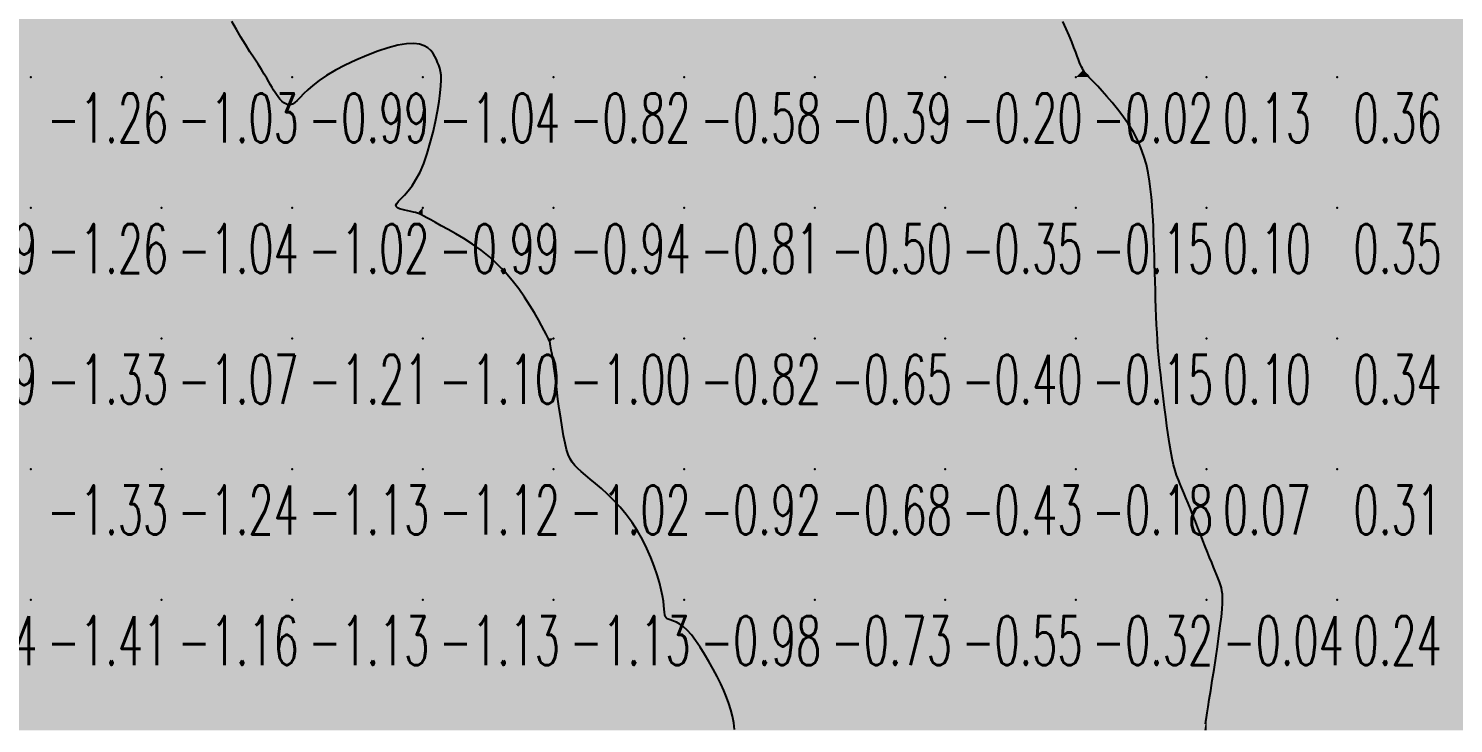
# Model space of a CAD drawing. Header units: millimetres. Extents: x 88261 to 90953, y 390274 to 392322.
# Drawn here: x 90490.1 to 90599.2, y 390907.8 to 390961 of the extents above; entities that cross this region are included whole.
import ezdxf
from ezdxf.enums import TextEntityAlignment as Align

# ---------------------------------------------------------------- set-up
doc = ezdxf.new("R2010")
doc.units = ezdxf.units.MM
doc.header["$LTSCALE"] = 25
for name, color, linetype in [('CN_03_00', 7, 'Continuous'), ('CN_04_00', 242, 'Continuous'), ('COTEAlt', 7, 'Continuous'), ('TN_COLORIAGE', 7, 'Continuous')]:
    doc.layers.add(name, color=color, linetype=linetype)
doc.styles.add('Simplex 1.0', font='Simplex.shx', dxfattribs={"width": 0.99, "height": 2.5})
doc.styles.get("Standard").update_dxf_attribs({"font": 'times.ttf'})

# ---------------------------------------------------------------- blocks, each defined once
blk = doc.blocks.new('COTE')
at = {"color": 0}
blk.add_point((0, 0), dxfattribs=at)
at = {"layer": 'COTEAlt'}
blk.add_attdef('ALT', text='', height=3.75, dxfattribs=at).set_placement((1.25, -1.25), align=Align.TOP_LEFT)

msp = doc.modelspace()

# ---------------------------------------------------------------- linework, layer by layer
at = {"layer": 'CN_03_00', "elevation": -1, "flags": 128}
msp.add_lwpolyline([(90544.12, 390907.31), (90544.05, 390907.83), (90543.95, 390908.33), (90543.83, 390908.81), (90543.68, 390909.29), (90543.5, 390909.78), (90543.3, 390910.28), (90543.06, 390910.8), (90542.78, 390911.36), (90542.48, 390911.93), (90542.16, 390912.51), (90541.82, 390913.08), (90541.48, 390913.62), (90541.14, 390914.11), (90540.81, 390914.55), (90540.49, 390914.91), (90540.19, 390915.18), (90539.92, 390915.38), (90539.67, 390915.52), (90539.45, 390915.61), (90539.26, 390915.68), (90539.1, 390915.73), (90538.97, 390915.78), (90538.88, 390915.85), (90538.81, 390915.95), (90538.77, 390916.09), (90538.75, 390916.28), (90538.73, 390916.51), (90538.71, 390916.79), (90538.67, 390917.13), (90538.61, 390917.54), (90538.51, 390918.01), (90538.38, 390918.55), (90538.19, 390919.15), (90537.97, 390919.8), (90537.71, 390920.47), (90537.4, 390921.16), (90537.06, 390921.84), (90536.68, 390922.52), (90536.27, 390923.16), (90535.83, 390923.77), (90535.36, 390924.33), (90534.88, 390924.84), (90534.4, 390925.32), (90533.93, 390925.75), (90533.48, 390926.14), (90533.07, 390926.48), (90532.7, 390926.78), (90532.38, 390927.05), (90532.11, 390927.28), (90531.89, 390927.52), (90531.69, 390927.76), (90531.53, 390928.03), (90531.39, 390928.36), (90531.26, 390928.75), (90531.15, 390929.22), (90531.03, 390929.79), (90530.92, 390930.44), (90530.81, 390931.14), (90530.7, 390931.87), (90530.6, 390932.6), (90530.51, 390933.32), (90530.43, 390933.98), (90530.35, 390934.58), (90530.28, 390935.08), (90530.22, 390935.5), (90530.17, 390935.85), (90530.13, 390936.13), (90530.09, 390936.35), (90530.06, 390936.53), (90530.03, 390936.67), (90530.01, 390936.78), (90529.99, 390936.87), (90529.97, 390936.97), (90529.93, 390937.07), (90529.88, 390937.2), (90529.81, 390937.36), (90529.7, 390937.58), (90529.55, 390937.86), (90529.35, 390938.22), (90529.1, 390938.67), (90528.8, 390939.19), (90528.45, 390939.77), (90528.05, 390940.39), (90527.6, 390941.03), (90527.1, 390941.68), (90526.56, 390942.31), (90525.98, 390942.91), (90525.36, 390943.48), (90524.71, 390943.99), (90524.05, 390944.46), (90523.4, 390944.88), (90522.78, 390945.26), (90522.2, 390945.59), (90521.67, 390945.87), (90521.22, 390946.11), (90520.86, 390946.31), (90520.57, 390946.47), (90520.34, 390946.59), (90520.16, 390946.69), (90520, 390946.77), (90519.85, 390946.82), (90519.7, 390946.87), (90519.53, 390946.91), (90519.33, 390946.95), (90519.1, 390947), (90518.88, 390947.05), (90518.66, 390947.1), (90518.46, 390947.17), (90518.31, 390947.25), (90518.22, 390947.34), (90518.2, 390947.45), (90518.26, 390947.58), (90518.4, 390947.75), (90518.6, 390947.95), (90518.84, 390948.21), (90519.12, 390948.53), (90519.43, 390948.92), (90519.73, 390949.4), (90520.04, 390949.97), (90520.32, 390950.64), (90520.58, 390951.4), (90520.82, 390952.2), (90521.04, 390953.03), (90521.22, 390953.85), (90521.38, 390954.64), (90521.5, 390955.38), (90521.59, 390956.03), (90521.64, 390956.57), (90521.66, 390957.01), (90521.65, 390957.38), (90521.61, 390957.68), (90521.56, 390957.93), (90521.48, 390958.15), (90521.39, 390958.37), (90521.29, 390958.58), (90521.17, 390958.81), (90521.04, 390959.04), (90520.86, 390959.27), (90520.64, 390959.48), (90520.36, 390959.65), (90520.01, 390959.76), (90519.56, 390959.82), (90519.01, 390959.79), (90518.35, 390959.68), (90517.61, 390959.48), (90516.8, 390959.22), (90515.97, 390958.9), (90515.13, 390958.55), (90514.32, 390958.17), (90513.56, 390957.77), (90512.88, 390957.37), (90512.31, 390956.98), (90511.84, 390956.61), (90511.45, 390956.27), (90511.13, 390955.96), (90510.86, 390955.69), (90510.64, 390955.46), (90510.45, 390955.29), (90510.27, 390955.18), (90510.1, 390955.13), (90509.93, 390955.13), (90509.77, 390955.19), (90509.61, 390955.28), (90509.46, 390955.41), (90509.31, 390955.56), (90509.18, 390955.73), (90509.06, 390955.9), (90508.94, 390956.07), (90508.83, 390956.25), (90508.72, 390956.44), (90508.6, 390956.65), (90508.47, 390956.89), (90508.31, 390957.16), (90508.12, 390957.47), (90507.9, 390957.82), (90507.64, 390958.23), (90507.34, 390958.69), (90507.02, 390959.19), (90506.68, 390959.73), (90506.33, 390960.29), (90505.98, 390960.88), (90505.64, 390961.49)], dxfattribs=at)
at = {"layer": 'CN_04_00', "flags": 128}
msp.add_lwpolyline([(90580.16, 390907.74), (90580.19, 390907.95), (90580.24, 390908.23), (90580.3, 390908.59), (90580.37, 390909.04), (90580.46, 390909.61), (90580.57, 390910.29), (90580.69, 390911.06), (90580.82, 390911.9), (90580.95, 390912.77), (90581.08, 390913.64), (90581.2, 390914.47), (90581.3, 390915.25), (90581.38, 390915.93), (90581.44, 390916.51), (90581.47, 390916.97), (90581.48, 390917.35), (90581.47, 390917.67), (90581.43, 390917.93), (90581.38, 390918.16), (90581.31, 390918.38), (90581.23, 390918.61), (90581.14, 390918.86), (90581.03, 390919.13), (90580.91, 390919.42), (90580.78, 390919.74), (90580.64, 390920.09), (90580.48, 390920.47), (90580.32, 390920.87), (90580.15, 390921.31), (90579.97, 390921.77), (90579.78, 390922.25), (90579.59, 390922.74), (90579.39, 390923.24), (90579.2, 390923.72), (90579.01, 390924.2), (90578.83, 390924.64), (90578.66, 390925.05), (90578.5, 390925.42), (90578.35, 390925.77), (90578.22, 390926.09), (90578.09, 390926.42), (90577.96, 390926.77), (90577.85, 390927.14), (90577.73, 390927.56), (90577.62, 390928.05), (90577.52, 390928.6), (90577.41, 390929.21), (90577.31, 390929.87), (90577.22, 390930.55), (90577.12, 390931.25), (90577.03, 390931.95), (90576.95, 390932.63), (90576.87, 390933.28), (90576.8, 390933.88), (90576.74, 390934.45), (90576.68, 390934.98), (90576.63, 390935.51), (90576.58, 390936.03), (90576.53, 390936.55), (90576.49, 390937.1), (90576.46, 390937.67), (90576.42, 390938.28), (90576.4, 390938.92), (90576.37, 390939.58), (90576.35, 390940.26), (90576.33, 390940.94), (90576.31, 390941.61), (90576.29, 390942.28), (90576.27, 390942.92), (90576.26, 390943.53), (90576.24, 390944.11), (90576.22, 390944.68), (90576.2, 390945.23), (90576.18, 390945.78), (90576.15, 390946.33), (90576.12, 390946.89), (90576.08, 390947.46), (90576.03, 390948.05), (90575.97, 390948.66), (90575.89, 390949.28), (90575.78, 390949.91), (90575.64, 390950.55), (90575.46, 390951.19), (90575.23, 390951.82), (90574.96, 390952.45), (90574.63, 390953.07), (90574.25, 390953.67), (90573.85, 390954.25), (90573.44, 390954.8), (90573.02, 390955.31), (90572.62, 390955.77), (90572.25, 390956.18), (90571.92, 390956.54), (90571.65, 390956.83), (90571.42, 390957.06), (90571.24, 390957.25), (90571.1, 390957.41), (90570.98, 390957.54), (90570.89, 390957.66), (90570.81, 390957.77), (90570.74, 390957.89), (90570.68, 390958.03), (90570.61, 390958.19), (90570.53, 390958.37), (90570.45, 390958.59), (90570.35, 390958.85), (90570.23, 390959.16), (90570.1, 390959.52), (90569.93, 390959.94), (90569.74, 390960.42), (90569.51, 390960.94), (90569.24, 390961.5)], dxfattribs=at)
at = {"layer": 'TN_COLORIAGE', "color": 101}
for points in [[(90480.25, 390967.24, -1.36), (90480.25, 390957.24, -1.36), (90490.25, 390967.24, -1.36)], [(90480.25, 390957.24, -1.36), (90490.25, 390957.24, -1.36), (90490.25, 390967.24, -1.36)], [(90490.25, 390967.24, -1.01), (90490.25, 390957.24, -1.01), (90500.25, 390967.24, -1.01)], [(90490.25, 390957.24, -1.01), (90500.25, 390957.24, -1.01), (90500.25, 390967.24, -1.01)], [(90500.25, 390957.24, -1), (90505.06, 390962.05, -1), (90500.25, 390967.24, -1), (90503.23, 390967.24, -1)], [(90505.06, 390962.05, -1.03), (90508.36, 390957.24, -1.03), (90500.25, 390957.24, -1.03)], [(90520.25, 390960.79, -1.04), (90511.7, 390957.24, -1.04), (90520.25, 390957.24, -1.04)], [(90521.37, 390958.36, -1.04), (90520.25, 390960.79, -1.04), (90520.25, 390957.24, -1.04)], [(90521.37, 390958.36, -1.04), (90521.97, 390957.24, -1.04), (90520.25, 390957.24, -1.04)], [(90480.25, 390957.24, -1.26), (90480.25, 390947.24, -1.26), (90490.25, 390957.24, -1.26)], [(90480.25, 390947.24, -1.26), (90490.25, 390947.24, -1.26), (90490.25, 390957.24, -1.26)], [(90490.25, 390957.24, -1.03), (90490.25, 390947.24, -1.03), (90500.25, 390957.24, -1.03)], [(90490.25, 390947.24, -1.03), (90500.25, 390947.24, -1.03), (90500.25, 390957.24, -1.03)], [(90500.25, 390947.24, -1), (90508.93, 390955.92, -1), (90500.25, 390957.24, -1), (90508.36, 390957.24, -1)], [(90520.25, 390957.24, -1), (90520.25, 390948.84, -1), (90510.25, 390947.24, -1), (90517.25, 390947.24, -1)], [(90520.25, 390957.24, -1), (90511.7, 390957.24, -1), (90510.25, 390947.24, -1), (90510.25, 390954.47, -1)], [(90521.97, 390957.24, -1.04), (90520.25, 390948.84, -1.04), (90520.25, 390957.24, -1.04)], [(90500.25, 390947.24, -1), (90508.93, 390955.92, -1), (90510.25, 390947.24, -1), (90510.25, 390954.47, -1)], [(90480.25, 390947.24, -1.26), (90480.25, 390937.24, -1.26), (90490.25, 390947.24, -1.26)], [(90480.25, 390937.24, -1.26), (90490.25, 390937.24, -1.26), (90490.25, 390947.24, -1.26)], [(90490.25, 390947.24, -1.04), (90490.25, 390937.24, -1.04), (90500.25, 390947.24, -1.04)], [(90490.25, 390937.24, -1.04), (90500.25, 390937.24, -1.04), (90500.25, 390947.24, -1.04)], [(90500.25, 390937.24, -1.02), (90510.25, 390937.24, -1.02), (90510.25, 390947.24, -1.02)], [(90500.25, 390947.24, -1.02), (90500.25, 390937.24, -1.02), (90510.25, 390947.24, -1.02)], [(90510.25, 390937.24, -1), (90519.92, 390946.91, -1), (90510.25, 390947.24, -1), (90517.25, 390947.24, -1)], [(90510.25, 390937.24, -1), (90519.92, 390946.91, -1), (90520.25, 390937.24, -1), (90520.25, 390946.59, -1)], [(90526.42, 390943.41, -1.1), (90520.25, 390946.59, -1.1), (90520.25, 390937.24, -1.1)], [(90526.42, 390943.41, -1.1), (90529.93, 390937.24, -1.1), (90520.25, 390937.24, -1.1)], [(90480.25, 390937.24, -1.33), (90480.25, 390927.24, -1.33), (90490.25, 390937.24, -1.33)], [(90480.25, 390927.24, -1.33), (90490.25, 390927.24, -1.33), (90490.25, 390937.24, -1.33)], [(90490.25, 390937.24, -1.07), (90490.25, 390927.24, -1.07), (90500.25, 390937.24, -1.07)], [(90490.25, 390927.24, -1.07), (90500.25, 390927.24, -1.07), (90500.25, 390937.24, -1.07)], [(90500.25, 390927.24, -1.21), (90510.25, 390927.24, -1.21), (90510.25, 390937.24, -1.21)], [(90500.25, 390937.24, -1.21), (90500.25, 390927.24, -1.21), (90510.25, 390937.24, -1.21)], [(90510.25, 390937.24, -1.1), (90510.25, 390927.24, -1.1), (90520.25, 390937.24, -1.1)], [(90510.25, 390927.24, -1.1), (90520.25, 390927.24, -1.1), (90520.25, 390937.24, -1.1)], [(90520.25, 390927.24, -1), (90529.97, 390936.96, -1), (90520.25, 390937.24, -1), (90529.93, 390937.24, -1)], [(90520.25, 390927.24, -1), (90529.97, 390936.96, -1), (90530.25, 390927.24, -1), (90530.25, 390935.6, -1)], [(90531.13, 390928.12, -1.02), (90530.25, 390935.6, -1.02), (90530.25, 390927.24, -1.02)], [(90531.13, 390928.12, -1.02), (90532.11, 390927.24, -1.02), (90530.25, 390927.24, -1.02)], [(90480.25, 390917.24, -1.33), (90490.25, 390917.24, -1.33), (90490.25, 390927.24, -1.33)], [(90480.25, 390927.24, -1.33), (90480.25, 390917.24, -1.33), (90490.25, 390927.24, -1.33)], [(90490.25, 390917.24, -1.24), (90500.25, 390917.24, -1.24), (90500.25, 390927.24, -1.24)], [(90490.25, 390927.24, -1.24), (90490.25, 390917.24, -1.24), (90500.25, 390927.24, -1.24)], [(90500.25, 390927.24, -1.13), (90500.25, 390917.24, -1.13), (90510.25, 390927.24, -1.13)], [(90500.25, 390917.24, -1.13), (90510.25, 390917.24, -1.13), (90510.25, 390927.24, -1.13)], [(90510.25, 390917.24, -1.12), (90520.25, 390917.24, -1.12), (90520.25, 390927.24, -1.12)], [(90510.25, 390927.24, -1.12), (90510.25, 390917.24, -1.12), (90520.25, 390927.24, -1.12)], [(90520.25, 390927.24, -1.02), (90520.25, 390917.24, -1.02), (90530.25, 390927.24, -1.02)], [(90520.25, 390917.24, -1.02), (90530.25, 390917.24, -1.02), (90530.25, 390927.24, -1.02)], [(90530.25, 390917.24, -1), (90536.63, 390923.62, -1), (90530.25, 390927.24, -1), (90532.11, 390927.24, -1)], [(90536.63, 390923.62, -1.13), (90538.99, 390917.24, -1.13), (90530.25, 390917.24, -1.13)], [(90480.25, 390907.24, -1.41), (90490.25, 390907.24, -1.41), (90490.25, 390917.24, -1.41)], [(90480.25, 390917.24, -1.41), (90480.25, 390907.24, -1.41), (90490.25, 390917.24, -1.41)], [(90490.25, 390917.24, -1.16), (90490.25, 390907.24, -1.16), (90500.25, 390917.24, -1.16)], [(90490.25, 390907.24, -1.16), (90500.25, 390907.24, -1.16), (90500.25, 390917.24, -1.16)], [(90500.25, 390907.24, -1.13), (90510.25, 390907.24, -1.13), (90510.25, 390917.24, -1.13)], [(90500.25, 390917.24, -1.13), (90500.25, 390907.24, -1.13), (90510.25, 390917.24, -1.13)], [(90510.25, 390907.24, -1.13), (90520.25, 390907.24, -1.13), (90520.25, 390917.24, -1.13)], [(90510.25, 390917.24, -1.13), (90510.25, 390907.24, -1.13), (90520.25, 390917.24, -1.13)], [(90520.25, 390907.24, -1.13), (90530.25, 390907.24, -1.13), (90530.25, 390917.24, -1.13)], [(90520.25, 390917.24, -1.13), (90520.25, 390907.24, -1.13), (90530.25, 390917.24, -1.13)], [(90530.25, 390917.24, -1), (90538.99, 390917.24, -1), (90530.25, 390907.24, -1), (90538.5, 390915.49, -1)], [(90540.25, 390907.24, -1), (90540.25, 390915.89, -1), (90530.25, 390907.24, -1), (90538.5, 390915.49, -1)], [(90543.43, 390910.42, -1.12), (90540.25, 390915.89, -1.12), (90540.25, 390907.24, -1.12)], [(90543.43, 390910.42, -1.12), (90544.37, 390907.24, -1.12), (90540.25, 390907.24, -1.12)]]:
    msp.add_solid(points, dxfattribs=at)
at = {"layer": 'TN_COLORIAGE', "color": 91}
for points in [[(90508.36, 390957.24, -0.97), (90505.06, 390962.05, -0.97), (90510.25, 390957.24, -0.97), (90510.25, 390967.24, -0.97)], [(90510.25, 390967.24, -0.93), (90510.25, 390957.24, -0.93), (90520.25, 390967.24, -0.93)], [(90511.7, 390957.24, -0.93), (90520.25, 390960.79, -0.93), (90510.25, 390957.24, -0.93), (90520.25, 390967.24, -0.93)], [(90520.25, 390960.79, -0.7), (90521.37, 390958.36, -0.7), (90520.25, 390967.24, -0.7), (90530.25, 390967.24, -0.7)], [(90521.97, 390957.24, -0.7), (90521.37, 390958.36, -0.7), (90530.25, 390957.24, -0.7), (90530.25, 390967.24, -0.7)], [(90530.25, 390967.24, -0.47), (90530.25, 390957.24, -0.47), (90540.25, 390967.24, -0.47)], [(90530.25, 390957.24, -0.47), (90540.25, 390957.24, -0.47), (90540.25, 390967.24, -0.47)], [(90540.25, 390967.24, -0.23), (90540.25, 390957.24, -0.23), (90550.25, 390967.24, -0.23)], [(90540.25, 390957.24, -0.23), (90550.25, 390957.24, -0.23), (90550.25, 390967.24, -0.23)], [(90550.25, 390957.24, 0), (90560.25, 390957.24, 0), (90560.25, 390967.24, 0)], [(90550.25, 390967.24, 0), (90550.25, 390957.24, 0), (90560.25, 390967.24, 0)], [(90560.25, 390957.24), (90567.89, 390964.88), (90560.25, 390967.24), (90560.5, 390967.24)], [(90560.25, 390957.24), (90567.89, 390964.88), (90570.25, 390957.24), (90570.25, 390959.26)], [(90570.72, 390957.71, -0.02), (90570.25, 390959.26, -0.02), (90570.25, 390957.24, -0.02)], [(90508.36, 390957.24, -0.99), (90508.93, 390955.92, -0.99), (90510.25, 390957.24, -0.99)], [(90510.25, 390954.47, -0.99), (90508.93, 390955.92, -0.99), (90510.25, 390957.24, -0.99)], [(90510.25, 390954.47, -0.99), (90511.7, 390957.24, -0.99), (90510.25, 390957.24, -0.99)], [(90520.25, 390947.24, -0.82), (90530.25, 390947.24, -0.82), (90530.25, 390957.24, -0.82)], [(90520.25, 390948.84, -0.82), (90521.97, 390957.24, -0.82), (90520.25, 390947.24, -0.82), (90530.25, 390957.24, -0.82)], [(90530.25, 390947.24, -0.58), (90540.25, 390947.24, -0.58), (90540.25, 390957.24, -0.58)], [(90530.25, 390957.24, -0.58), (90530.25, 390947.24, -0.58), (90540.25, 390957.24, -0.58)], [(90540.25, 390947.24, -0.39), (90550.25, 390947.24, -0.39), (90550.25, 390957.24, -0.39)], [(90540.25, 390957.24, -0.39), (90540.25, 390947.24, -0.39), (90550.25, 390957.24, -0.39)], [(90550.25, 390957.24, -0.2), (90550.25, 390947.24, -0.2), (90560.25, 390957.24, -0.2)], [(90550.25, 390947.24, -0.2), (90560.25, 390947.24, -0.2), (90560.25, 390957.24, -0.2)], [(90560.25, 390947.24, -0.02), (90570.25, 390947.24, -0.02), (90570.25, 390957.24, -0.02)], [(90560.25, 390957.24, -0.02), (90560.25, 390947.24, -0.02), (90570.25, 390957.24, -0.02)], [(90570.72, 390957.71, -0.02), (90571.31, 390957.24, -0.02), (90570.25, 390957.24, -0.02)], [(90570.25, 390947.24), (90575.57, 390952.56), (90570.25, 390957.24), (90571.31, 390957.24)], [(90575.57, 390952.56, -0.15), (90576.16, 390947.24, -0.15), (90570.25, 390947.24, -0.15)], [(90517.25, 390947.24, -0.99), (90520.25, 390948.84, -0.99), (90520.25, 390947.24, -0.99)], [(90517.25, 390947.24, -0.99), (90519.92, 390946.91, -0.99), (90520.25, 390947.24, -0.99)], [(90520.25, 390946.59, -0.99), (90519.92, 390946.91, -0.99), (90520.25, 390947.24, -0.99)], [(90520.25, 390946.59, -0.94), (90526.42, 390943.41, -0.94), (90520.25, 390947.24, -0.94), (90530.25, 390947.24, -0.94)], [(90529.93, 390937.24, -0.94), (90526.42, 390943.41, -0.94), (90530.25, 390937.24, -0.94), (90530.25, 390947.24, -0.94)], [(90530.25, 390947.24, -0.81), (90530.25, 390937.24, -0.81), (90540.25, 390947.24, -0.81)], [(90530.25, 390937.24, -0.81), (90540.25, 390937.24, -0.81), (90540.25, 390947.24, -0.81)], [(90540.25, 390947.24, -0.5), (90540.25, 390937.24, -0.5), (90550.25, 390947.24, -0.5)], [(90540.25, 390937.24, -0.5), (90550.25, 390937.24, -0.5), (90550.25, 390947.24, -0.5)], [(90550.25, 390937.24, -0.35), (90560.25, 390937.24, -0.35), (90560.25, 390947.24, -0.35)], [(90550.25, 390947.24, -0.35), (90550.25, 390937.24, -0.35), (90560.25, 390947.24, -0.35)], [(90560.25, 390937.24, -0.15), (90570.25, 390937.24, -0.15), (90570.25, 390947.24, -0.15)], [(90560.25, 390947.24, -0.15), (90560.25, 390937.24, -0.15), (90570.25, 390947.24, -0.15)], [(90570.25, 390937.24), (90576.26, 390943.25), (90570.25, 390947.24), (90576.16, 390947.24)], [(90576.26, 390943.25, -0.15), (90576.42, 390937.24, -0.15), (90570.25, 390937.24, -0.15)], [(90529.93, 390937.24, -1), (90529.97, 390936.96, -1), (90530.25, 390937.24, -1)], [(90530.25, 390935.6, -1), (90529.97, 390936.96, -1), (90530.25, 390937.24, -1)], [(90530.25, 390935.6, -0.82), (90531.13, 390928.12, -0.82), (90530.25, 390937.24, -0.82), (90540.25, 390937.24, -0.82)], [(90532.11, 390927.24, -0.82), (90531.13, 390928.12, -0.82), (90540.25, 390927.24, -0.82), (90540.25, 390937.24, -0.82)], [(90540.25, 390937.24, -0.65), (90540.25, 390927.24, -0.65), (90550.25, 390937.24, -0.65)], [(90540.25, 390927.24, -0.65), (90550.25, 390927.24, -0.65), (90550.25, 390937.24, -0.65)], [(90550.25, 390937.24, -0.4), (90550.25, 390927.24, -0.4), (90560.25, 390937.24, -0.4)], [(90550.25, 390927.24, -0.4), (90560.25, 390927.24, -0.4), (90560.25, 390937.24, -0.4)], [(90560.25, 390937.24, -0.15), (90560.25, 390927.24, -0.15), (90570.25, 390937.24, -0.15)], [(90560.25, 390927.24, -0.15), (90570.25, 390927.24, -0.15), (90570.25, 390937.24, -0.15)], [(90570.25, 390927.24), (90576.81, 390933.8), (90570.25, 390937.24), (90576.42, 390937.24)], [(90576.81, 390933.8, -0.18), (90577.6, 390927.24, -0.18), (90570.25, 390927.24, -0.18)], [(90532.11, 390927.24, -0.92), (90536.63, 390923.62, -0.92), (90540.25, 390927.24, -0.92)], [(90538.99, 390917.24, -0.92), (90536.63, 390923.62, -0.92), (90540.25, 390917.24, -0.92), (90540.25, 390927.24, -0.92)], [(90540.25, 390917.24, -0.68), (90550.25, 390917.24, -0.68), (90550.25, 390927.24, -0.68)], [(90540.25, 390927.24, -0.68), (90540.25, 390917.24, -0.68), (90550.25, 390927.24, -0.68)], [(90550.25, 390917.24, -0.43), (90560.25, 390917.24, -0.43), (90560.25, 390927.24, -0.43)], [(90550.25, 390927.24, -0.43), (90550.25, 390917.24, -0.43), (90560.25, 390927.24, -0.43)], [(90560.25, 390917.24, -0.18), (90570.25, 390917.24, -0.18), (90570.25, 390927.24, -0.18)], [(90560.25, 390927.24, -0.18), (90560.25, 390917.24, -0.18), (90570.25, 390927.24, -0.18)], [(90570.25, 390917.24), (90578.53, 390925.52), (90570.25, 390927.24), (90577.6, 390927.24)], [(90570.25, 390917.24), (90578.53, 390925.52), (90580.25, 390917.24), (90580.25, 390920.99)], [(90581.37, 390918.36, -0.04), (90580.25, 390920.99, -0.04), (90580.25, 390917.24, -0.04)], [(90581.37, 390918.36, -0.04), (90581.67, 390917.24, -0.04), (90580.25, 390917.24, -0.04)], [(90538.5, 390915.49, -0.98), (90540.25, 390915.89, -0.98), (90540.25, 390917.24, -0.98)], [(90538.5, 390915.49, -0.98), (90538.99, 390917.24, -0.98), (90540.25, 390917.24, -0.98)], [(90540.25, 390915.89, -0.73), (90543.43, 390910.42, -0.73), (90540.25, 390917.24, -0.73), (90550.25, 390917.24, -0.73)], [(90544.37, 390907.24, -0.73), (90543.43, 390910.42, -0.73), (90550.25, 390907.24, -0.73), (90550.25, 390917.24, -0.73)], [(90550.25, 390917.24, -0.55), (90550.25, 390907.24, -0.55), (90560.25, 390917.24, -0.55)], [(90550.25, 390907.24, -0.55), (90560.25, 390907.24, -0.55), (90560.25, 390917.24, -0.55)], [(90560.25, 390907.24, -0.32), (90570.25, 390907.24, -0.32), (90570.25, 390917.24, -0.32)], [(90560.25, 390917.24, -0.32), (90560.25, 390907.24, -0.32), (90570.25, 390917.24, -0.32)], [(90570.25, 390907.24), (90580.08, 390907.24), (90580.25, 390917.24), (90580.25, 390908.29)], [(90570.25, 390917.24, -0.04), (90570.25, 390907.24, -0.04), (90580.25, 390917.24, -0.04)], [(90581.67, 390917.24, -0.04), (90580.25, 390908.29, -0.04), (90580.25, 390917.24, -0.04)]]:
    msp.add_solid(points, dxfattribs=at)
at = {"layer": 'TN_COLORIAGE', "color": 81}
for points in [[(90570.25, 390959.26, 0.06), (90567.89, 390964.88, 0.06), (90570.25, 390967.24, 0.06)], [(90570.25, 390959.26, 0.31), (90570.72, 390957.71, 0.31), (90570.25, 390967.24, 0.31), (90580.25, 390967.24, 0.31)], [(90571.31, 390957.24, 0.31), (90570.72, 390957.71, 0.31), (90580.25, 390957.24, 0.31), (90580.25, 390967.24, 0.31)], [(90580.25, 390967.24, 0.46), (90580.25, 390957.24, 0.46), (90590.25, 390967.24, 0.46)], [(90580.25, 390957.24, 0.46), (90590.25, 390957.24, 0.46), (90590.25, 390967.24, 0.46)], [(90590.25, 390957.24, 0.61), (90600.25, 390957.24, 0.61), (90600.25, 390967.24, 0.61)], [(90590.25, 390967.24, 0.61), (90590.25, 390957.24, 0.61), (90600.25, 390967.24, 0.61)], [(90571.31, 390957.24, 0.13), (90575.57, 390952.56, 0.13), (90580.25, 390957.24, 0.13)], [(90576.16, 390947.24, 0.13), (90575.57, 390952.56, 0.13), (90580.25, 390947.24, 0.13), (90580.25, 390957.24, 0.13)], [(90580.25, 390947.24, 0.36), (90590.25, 390947.24, 0.36), (90590.25, 390957.24, 0.36)], [(90580.25, 390957.24, 0.36), (90580.25, 390947.24, 0.36), (90590.25, 390957.24, 0.36)], [(90590.25, 390947.24, 0.61), (90600.25, 390947.24, 0.61), (90600.25, 390957.24, 0.61)], [(90590.25, 390957.24, 0.61), (90590.25, 390947.24, 0.61), (90600.25, 390957.24, 0.61)], [(90576.16, 390947.24, 0.1), (90576.26, 390943.25, 0.1), (90580.25, 390947.24, 0.1)], [(90576.42, 390937.24, 0.1), (90576.26, 390943.25, 0.1), (90580.25, 390937.24, 0.1), (90580.25, 390947.24, 0.1)], [(90580.25, 390937.24, 0.35), (90590.25, 390937.24, 0.35), (90590.25, 390947.24, 0.35)], [(90580.25, 390947.24, 0.35), (90580.25, 390937.24, 0.35), (90590.25, 390947.24, 0.35)], [(90590.25, 390937.24, 0.6), (90600.25, 390937.24, 0.6), (90600.25, 390947.24, 0.6)], [(90590.25, 390947.24, 0.6), (90590.25, 390937.24, 0.6), (90600.25, 390947.24, 0.6)], [(90576.42, 390937.24, 0.1), (90576.81, 390933.8, 0.1), (90580.25, 390937.24, 0.1)], [(90577.6, 390927.24, 0.1), (90576.81, 390933.8, 0.1), (90580.25, 390927.24, 0.1), (90580.25, 390937.24, 0.1)], [(90580.25, 390937.24, 0.34), (90580.25, 390927.24, 0.34), (90590.25, 390937.24, 0.34)], [(90580.25, 390927.24, 0.34), (90590.25, 390927.24, 0.34), (90590.25, 390937.24, 0.34)], [(90590.25, 390937.24, 0.59), (90590.25, 390927.24, 0.59), (90600.25, 390937.24, 0.59)], [(90590.25, 390927.24, 0.59), (90600.25, 390927.24, 0.59), (90600.25, 390937.24, 0.59)], [(90577.6, 390927.24, 0.07), (90578.53, 390925.52, 0.07), (90580.25, 390927.24, 0.07)], [(90580.25, 390920.99, 0.07), (90578.53, 390925.52, 0.07), (90580.25, 390927.24, 0.07)], [(90580.25, 390920.99, 0.31), (90581.37, 390918.36, 0.31), (90580.25, 390927.24, 0.31), (90590.25, 390927.24, 0.31)], [(90581.67, 390917.24, 0.31), (90581.37, 390918.36, 0.31), (90590.25, 390917.24, 0.31), (90590.25, 390927.24, 0.31)], [(90590.25, 390927.24, 0.56), (90590.25, 390917.24, 0.56), (90600.25, 390927.24, 0.56)], [(90590.25, 390917.24, 0.56), (90600.25, 390917.24, 0.56), (90600.25, 390927.24, 0.56)], [(90580.25, 390907.24, 0.24), (90590.25, 390907.24, 0.24), (90590.25, 390917.24, 0.24)], [(90580.25, 390908.29, 0.24), (90581.67, 390917.24, 0.24), (90580.25, 390907.24, 0.24), (90590.25, 390917.24, 0.24)], [(90590.25, 390917.24, 0.51), (90590.25, 390907.24, 0.51), (90600.25, 390917.24, 0.51)], [(90590.25, 390907.24, 0.51), (90600.25, 390907.24, 0.51), (90600.25, 390917.24, 0.51)], [(90580.25, 390908.29, 0), (90580.08, 390907.24, 0), (90580.25, 390907.24, 0)]]:
    msp.add_solid(points, dxfattribs=at)

# ---------------------------------------------------------------- block references
at = {"layer": 'COTEAlt'}
ref = msp.add_blockref('COTE', (90490.25, 390957.24), dxfattribs=at)
ref.add_attrib('ALT', '-1.26', dxfattribs={"height": 3.75, "style": 'Simplex 1.0', "width": 0.6}).set_placement((90491.5, 390955.99), align=Align.TOP_LEFT)
ref = msp.add_blockref('COTE', (90500.25, 390957.24), dxfattribs=at)
ref.add_attrib('ALT', '-1.03', dxfattribs={"height": 3.75, "style": 'Simplex 1.0', "width": 0.6}).set_placement((90501.5, 390955.99), align=Align.TOP_LEFT)
ref = msp.add_blockref('COTE', (90510.25, 390957.24), dxfattribs=at)
ref.add_attrib('ALT', '-0.99', dxfattribs={"height": 3.75, "style": 'Simplex 1.0', "width": 0.6}).set_placement((90511.5, 390955.99), align=Align.TOP_LEFT)
ref = msp.add_blockref('COTE', (90520.25, 390957.24), dxfattribs=at)
ref.add_attrib('ALT', '-1.04', dxfattribs={"height": 3.75, "style": 'Simplex 1.0', "width": 0.6}).set_placement((90521.5, 390955.99), align=Align.TOP_LEFT)
ref = msp.add_blockref('COTE', (90530.25, 390957.24), dxfattribs=at)
ref.add_attrib('ALT', '-0.82', dxfattribs={"height": 3.75, "style": 'Simplex 1.0', "width": 0.6}).set_placement((90531.5, 390955.99), align=Align.TOP_LEFT)
ref = msp.add_blockref('COTE', (90540.25, 390957.24), dxfattribs=at)
ref.add_attrib('ALT', '-0.58', dxfattribs={"height": 3.75, "style": 'Simplex 1.0', "width": 0.6}).set_placement((90541.5, 390955.99), align=Align.TOP_LEFT)
ref = msp.add_blockref('COTE', (90550.25, 390957.24), dxfattribs=at)
ref.add_attrib('ALT', '-0.39', dxfattribs={"height": 3.75, "style": 'Simplex 1.0', "width": 0.6}).set_placement((90551.5, 390955.99), align=Align.TOP_LEFT)
ref = msp.add_blockref('COTE', (90560.25, 390957.24), dxfattribs=at)
ref.add_attrib('ALT', '-0.20', dxfattribs={"height": 3.75, "style": 'Simplex 1.0', "width": 0.6}).set_placement((90561.5, 390955.99), align=Align.TOP_LEFT)
ref = msp.add_blockref('COTE', (90570.25, 390957.24), dxfattribs=at)
ref.add_attrib('ALT', '-0.02', dxfattribs={"height": 3.75, "style": 'Simplex 1.0', "width": 0.6}).set_placement((90571.5, 390955.99), align=Align.TOP_LEFT)
ref = msp.add_blockref('COTE', (90580.25, 390957.24), dxfattribs=at)
ref.add_attrib('ALT', '0.13', dxfattribs={"height": 3.75, "style": 'Simplex 1.0', "width": 0.6}).set_placement((90581.5, 390955.99), align=Align.TOP_LEFT)
ref = msp.add_blockref('COTE', (90590.25, 390957.24), dxfattribs=at)
ref.add_attrib('ALT', '0.36', dxfattribs={"height": 3.75, "style": 'Simplex 1.0', "width": 0.6}).set_placement((90591.5, 390955.99), align=Align.TOP_LEFT)
ref = msp.add_blockref('COTE', (90480.25, 390947.24), dxfattribs=at)
ref.add_attrib('ALT', '-1.49', dxfattribs={"height": 3.75, "style": 'Simplex 1.0', "width": 0.6}).set_placement((90481.5, 390945.99), align=Align.TOP_LEFT)
ref = msp.add_blockref('COTE', (90490.25, 390947.24), dxfattribs=at)
ref.add_attrib('ALT', '-1.26', dxfattribs={"height": 3.75, "style": 'Simplex 1.0', "width": 0.6}).set_placement((90491.5, 390945.99), align=Align.TOP_LEFT)
ref = msp.add_blockref('COTE', (90500.25, 390947.24), dxfattribs=at)
ref.add_attrib('ALT', '-1.04', dxfattribs={"height": 3.75, "style": 'Simplex 1.0', "width": 0.6}).set_placement((90501.5, 390945.99), align=Align.TOP_LEFT)
ref = msp.add_blockref('COTE', (90510.25, 390947.24), dxfattribs=at)
ref.add_attrib('ALT', '-1.02', dxfattribs={"height": 3.75, "style": 'Simplex 1.0', "width": 0.6}).set_placement((90511.5, 390945.99), align=Align.TOP_LEFT)
ref = msp.add_blockref('COTE', (90520.25, 390947.24), dxfattribs=at)
ref.add_attrib('ALT', '-0.99', dxfattribs={"height": 3.75, "style": 'Simplex 1.0', "width": 0.6}).set_placement((90521.5, 390945.99), align=Align.TOP_LEFT)
ref = msp.add_blockref('COTE', (90530.25, 390947.24), dxfattribs=at)
ref.add_attrib('ALT', '-0.94', dxfattribs={"height": 3.75, "style": 'Simplex 1.0', "width": 0.6}).set_placement((90531.5, 390945.99), align=Align.TOP_LEFT)
ref = msp.add_blockref('COTE', (90540.25, 390947.24), dxfattribs=at)
ref.add_attrib('ALT', '-0.81', dxfattribs={"height": 3.75, "style": 'Simplex 1.0', "width": 0.6}).set_placement((90541.5, 390945.99), align=Align.TOP_LEFT)
ref = msp.add_blockref('COTE', (90550.25, 390947.24), dxfattribs=at)
ref.add_attrib('ALT', '-0.50', dxfattribs={"height": 3.75, "style": 'Simplex 1.0', "width": 0.6}).set_placement((90551.5, 390945.99), align=Align.TOP_LEFT)
ref = msp.add_blockref('COTE', (90560.25, 390947.24), dxfattribs=at)
ref.add_attrib('ALT', '-0.35', dxfattribs={"height": 3.75, "style": 'Simplex 1.0', "width": 0.6}).set_placement((90561.5, 390945.99), align=Align.TOP_LEFT)
ref = msp.add_blockref('COTE', (90570.25, 390947.24), dxfattribs=at)
ref.add_attrib('ALT', '-0.15', dxfattribs={"height": 3.75, "style": 'Simplex 1.0', "width": 0.6}).set_placement((90571.5, 390945.99), align=Align.TOP_LEFT)
ref = msp.add_blockref('COTE', (90580.25, 390947.24), dxfattribs=at)
ref.add_attrib('ALT', '0.10', dxfattribs={"height": 3.75, "style": 'Simplex 1.0', "width": 0.6}).set_placement((90581.5, 390945.99), align=Align.TOP_LEFT)
ref = msp.add_blockref('COTE', (90590.25, 390947.24), dxfattribs=at)
ref.add_attrib('ALT', '0.35', dxfattribs={"height": 3.75, "style": 'Simplex 1.0', "width": 0.6}).set_placement((90591.5, 390945.99), align=Align.TOP_LEFT)
ref = msp.add_blockref('COTE', (90480.25, 390937.24), dxfattribs=at)
ref.add_attrib('ALT', '-1.49', dxfattribs={"height": 3.75, "style": 'Simplex 1.0', "width": 0.6}).set_placement((90481.5, 390935.99), align=Align.TOP_LEFT)
ref = msp.add_blockref('COTE', (90490.25, 390937.24), dxfattribs=at)
ref.add_attrib('ALT', '-1.33', dxfattribs={"height": 3.75, "style": 'Simplex 1.0', "width": 0.6}).set_placement((90491.5, 390935.99), align=Align.TOP_LEFT)
ref = msp.add_blockref('COTE', (90500.25, 390937.24), dxfattribs=at)
ref.add_attrib('ALT', '-1.07', dxfattribs={"height": 3.75, "style": 'Simplex 1.0', "width": 0.6}).set_placement((90501.5, 390935.99), align=Align.TOP_LEFT)
ref = msp.add_blockref('COTE', (90510.25, 390937.24), dxfattribs=at)
ref.add_attrib('ALT', '-1.21', dxfattribs={"height": 3.75, "style": 'Simplex 1.0', "width": 0.6}).set_placement((90511.5, 390935.99), align=Align.TOP_LEFT)
ref = msp.add_blockref('COTE', (90520.25, 390937.24), dxfattribs=at)
ref.add_attrib('ALT', '-1.10', dxfattribs={"height": 3.75, "style": 'Simplex 1.0', "width": 0.6}).set_placement((90521.5, 390935.99), align=Align.TOP_LEFT)
ref = msp.add_blockref('COTE', (90530.25, 390937.24), dxfattribs=at)
ref.add_attrib('ALT', '-1.00', dxfattribs={"height": 3.75, "style": 'Simplex 1.0', "width": 0.6}).set_placement((90531.5, 390935.99), align=Align.TOP_LEFT)
ref = msp.add_blockref('COTE', (90540.25, 390937.24), dxfattribs=at)
ref.add_attrib('ALT', '-0.82', dxfattribs={"height": 3.75, "style": 'Simplex 1.0', "width": 0.6}).set_placement((90541.5, 390935.99), align=Align.TOP_LEFT)
ref = msp.add_blockref('COTE', (90550.25, 390937.24), dxfattribs=at)
ref.add_attrib('ALT', '-0.65', dxfattribs={"height": 3.75, "style": 'Simplex 1.0', "width": 0.6}).set_placement((90551.5, 390935.99), align=Align.TOP_LEFT)
ref = msp.add_blockref('COTE', (90560.25, 390937.24), dxfattribs=at)
ref.add_attrib('ALT', '-0.40', dxfattribs={"height": 3.75, "style": 'Simplex 1.0', "width": 0.6}).set_placement((90561.5, 390935.99), align=Align.TOP_LEFT)
ref = msp.add_blockref('COTE', (90570.25, 390937.24), dxfattribs=at)
ref.add_attrib('ALT', '-0.15', dxfattribs={"height": 3.75, "style": 'Simplex 1.0', "width": 0.6}).set_placement((90571.5, 390935.99), align=Align.TOP_LEFT)
ref = msp.add_blockref('COTE', (90580.25, 390937.24), dxfattribs=at)
ref.add_attrib('ALT', '0.10', dxfattribs={"height": 3.75, "style": 'Simplex 1.0', "width": 0.6}).set_placement((90581.5, 390935.99), align=Align.TOP_LEFT)
ref = msp.add_blockref('COTE', (90590.25, 390937.24), dxfattribs=at)
ref.add_attrib('ALT', '0.34', dxfattribs={"height": 3.75, "style": 'Simplex 1.0', "width": 0.6}).set_placement((90591.5, 390935.99), align=Align.TOP_LEFT)
ref = msp.add_blockref('COTE', (90490.25, 390927.24), dxfattribs=at)
ref.add_attrib('ALT', '-1.33', dxfattribs={"height": 3.75, "style": 'Simplex 1.0', "width": 0.6}).set_placement((90491.5, 390925.99), align=Align.TOP_LEFT)
ref = msp.add_blockref('COTE', (90500.25, 390927.24), dxfattribs=at)
ref.add_attrib('ALT', '-1.24', dxfattribs={"height": 3.75, "style": 'Simplex 1.0', "width": 0.6}).set_placement((90501.5, 390925.99), align=Align.TOP_LEFT)
ref = msp.add_blockref('COTE', (90510.25, 390927.24), dxfattribs=at)
ref.add_attrib('ALT', '-1.13', dxfattribs={"height": 3.75, "style": 'Simplex 1.0', "width": 0.6}).set_placement((90511.5, 390925.99), align=Align.TOP_LEFT)
ref = msp.add_blockref('COTE', (90520.25, 390927.24), dxfattribs=at)
ref.add_attrib('ALT', '-1.12', dxfattribs={"height": 3.75, "style": 'Simplex 1.0', "width": 0.6}).set_placement((90521.5, 390925.99), align=Align.TOP_LEFT)
ref = msp.add_blockref('COTE', (90530.25, 390927.24), dxfattribs=at)
ref.add_attrib('ALT', '-1.02', dxfattribs={"height": 3.75, "style": 'Simplex 1.0', "width": 0.6}).set_placement((90531.5, 390925.99), align=Align.TOP_LEFT)
ref = msp.add_blockref('COTE', (90540.25, 390927.24), dxfattribs=at)
ref.add_attrib('ALT', '-0.92', dxfattribs={"height": 3.75, "style": 'Simplex 1.0', "width": 0.6}).set_placement((90541.5, 390925.99), align=Align.TOP_LEFT)
ref = msp.add_blockref('COTE', (90550.25, 390927.24), dxfattribs=at)
ref.add_attrib('ALT', '-0.68', dxfattribs={"height": 3.75, "style": 'Simplex 1.0', "width": 0.6}).set_placement((90551.5, 390925.99), align=Align.TOP_LEFT)
ref = msp.add_blockref('COTE', (90560.25, 390927.24), dxfattribs=at)
ref.add_attrib('ALT', '-0.43', dxfattribs={"height": 3.75, "style": 'Simplex 1.0', "width": 0.6}).set_placement((90561.5, 390925.99), align=Align.TOP_LEFT)
ref = msp.add_blockref('COTE', (90570.25, 390927.24), dxfattribs=at)
ref.add_attrib('ALT', '-0.18', dxfattribs={"height": 3.75, "style": 'Simplex 1.0', "width": 0.6}).set_placement((90571.5, 390925.99), align=Align.TOP_LEFT)
ref = msp.add_blockref('COTE', (90580.25, 390927.24), dxfattribs=at)
ref.add_attrib('ALT', '0.07', dxfattribs={"height": 3.75, "style": 'Simplex 1.0', "width": 0.6}).set_placement((90581.5, 390925.99), align=Align.TOP_LEFT)
ref = msp.add_blockref('COTE', (90590.25, 390927.24), dxfattribs=at)
ref.add_attrib('ALT', '0.31', dxfattribs={"height": 3.75, "style": 'Simplex 1.0', "width": 0.6}).set_placement((90591.5, 390925.99), align=Align.TOP_LEFT)
ref = msp.add_blockref('COTE', (90480.25, 390917.24), dxfattribs=at)
ref.add_attrib('ALT', '-1.54', dxfattribs={"height": 3.75, "style": 'Simplex 1.0', "width": 0.6}).set_placement((90481.5, 390915.99), align=Align.TOP_LEFT)
ref = msp.add_blockref('COTE', (90490.25, 390917.24), dxfattribs=at)
ref.add_attrib('ALT', '-1.41', dxfattribs={"height": 3.75, "style": 'Simplex 1.0', "width": 0.6}).set_placement((90491.5, 390915.99), align=Align.TOP_LEFT)
ref = msp.add_blockref('COTE', (90500.25, 390917.24), dxfattribs=at)
ref.add_attrib('ALT', '-1.16', dxfattribs={"height": 3.75, "style": 'Simplex 1.0', "width": 0.6}).set_placement((90501.5, 390915.99), align=Align.TOP_LEFT)
ref = msp.add_blockref('COTE', (90510.25, 390917.24), dxfattribs=at)
ref.add_attrib('ALT', '-1.13', dxfattribs={"height": 3.75, "style": 'Simplex 1.0', "width": 0.6}).set_placement((90511.5, 390915.99), align=Align.TOP_LEFT)
ref = msp.add_blockref('COTE', (90520.25, 390917.24), dxfattribs=at)
ref.add_attrib('ALT', '-1.13', dxfattribs={"height": 3.75, "style": 'Simplex 1.0', "width": 0.6}).set_placement((90521.5, 390915.99), align=Align.TOP_LEFT)
ref = msp.add_blockref('COTE', (90530.25, 390917.24), dxfattribs=at)
ref.add_attrib('ALT', '-1.13', dxfattribs={"height": 3.75, "style": 'Simplex 1.0', "width": 0.6}).set_placement((90531.5, 390915.99), align=Align.TOP_LEFT)
ref = msp.add_blockref('COTE', (90540.25, 390917.24), dxfattribs=at)
ref.add_attrib('ALT', '-0.98', dxfattribs={"height": 3.75, "style": 'Simplex 1.0', "width": 0.6}).set_placement((90541.5, 390915.99), align=Align.TOP_LEFT)
ref = msp.add_blockref('COTE', (90550.25, 390917.24), dxfattribs=at)
ref.add_attrib('ALT', '-0.73', dxfattribs={"height": 3.75, "style": 'Simplex 1.0', "width": 0.6}).set_placement((90551.5, 390915.99), align=Align.TOP_LEFT)
ref = msp.add_blockref('COTE', (90560.25, 390917.24), dxfattribs=at)
ref.add_attrib('ALT', '-0.55', dxfattribs={"height": 3.75, "style": 'Simplex 1.0', "width": 0.6}).set_placement((90561.5, 390915.99), align=Align.TOP_LEFT)
ref = msp.add_blockref('COTE', (90570.25, 390917.24), dxfattribs=at)
ref.add_attrib('ALT', '-0.32', dxfattribs={"height": 3.75, "style": 'Simplex 1.0', "width": 0.6}).set_placement((90571.5, 390915.99), align=Align.TOP_LEFT)
ref = msp.add_blockref('COTE', (90580.25, 390917.24), dxfattribs=at)
ref.add_attrib('ALT', '-0.04', dxfattribs={"height": 3.75, "style": 'Simplex 1.0', "width": 0.6}).set_placement((90581.5, 390915.99), align=Align.TOP_LEFT)
ref = msp.add_blockref('COTE', (90590.25, 390917.24), dxfattribs=at)
ref.add_attrib('ALT', '0.24', dxfattribs={"height": 3.75, "style": 'Simplex 1.0', "width": 0.6}).set_placement((90591.5, 390915.99), align=Align.TOP_LEFT)

doc.saveas('drawing.dxf')
